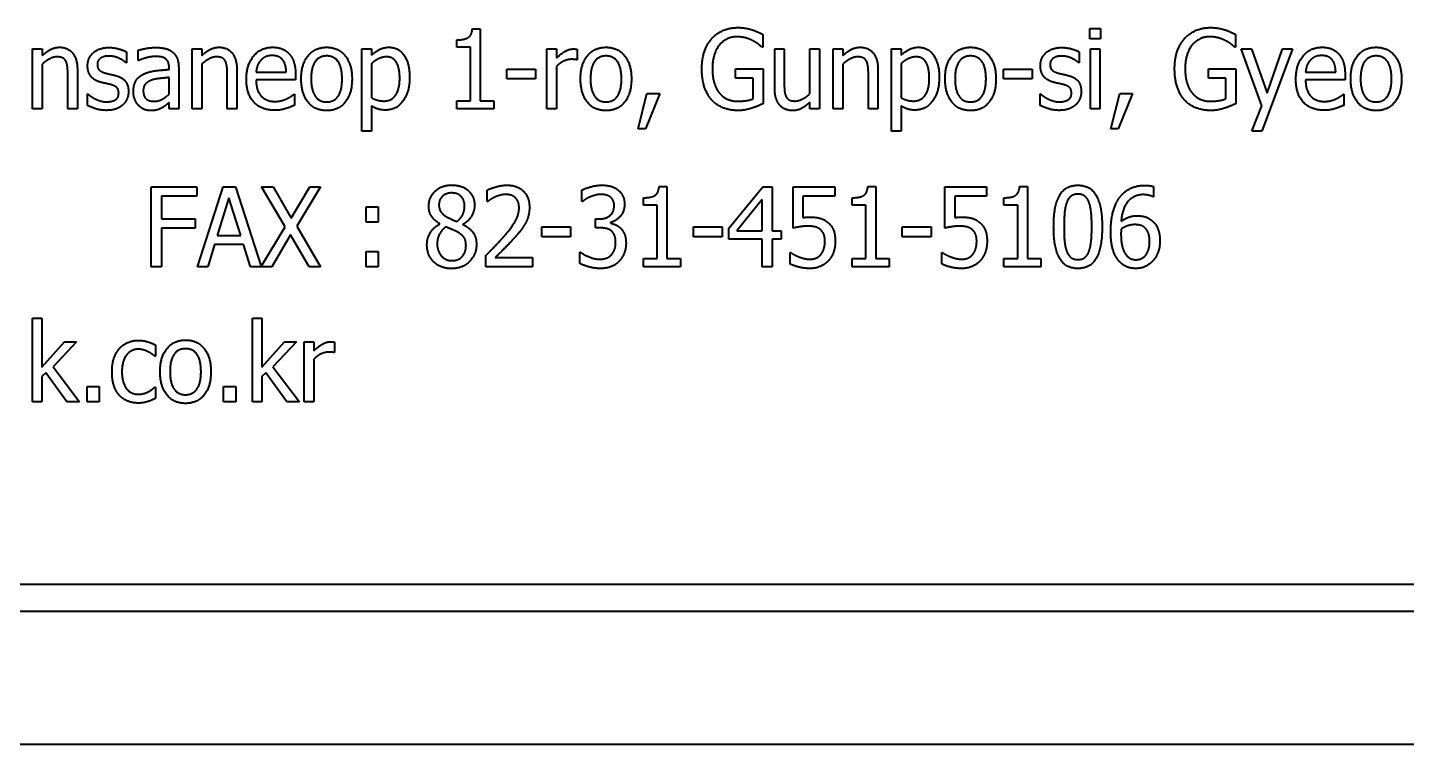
# Model space of a CAD drawing. Header units: millimetres. Extents: x 0 to 4205, y 0 to 2970.
# Drawn here: x 1831.5 to 1883.3, y 895.4 to 922.3 of the extents above; entities that cross this region are included whole.
import ezdxf

# ---------------------------------------------------------------- set-up
doc = ezdxf.new("R2010")
doc.units = ezdxf.units.MM
doc.header["$LTSCALE"] = 5
doc.layers.add('가시적인 것(ISO)', color=3, linetype='Continuous', lineweight=40)

msp = doc.modelspace()

# ---------------------------------------------------------------- linework, layer by layer
at = {"layer": '가시적인 것(ISO)'}
for p, q in [((1847.6112, 921.5929), (1847.6112, 921.8676)), ((1848.1996, 922.2858), (1848.4962, 922.2858)), ((1848.4962, 922.2858), (1848.4962, 919.5824)), ((1859.1104, 922.0718), (1859.1104, 921.5905)), ((1871.39, 921.9017), (1871.39, 922.2955)), ((1871.39, 922.2955), (1871.7984, 922.2955)), ((1871.7984, 921.9017), (1871.39, 921.9017)), ((1871.7984, 922.2955), (1871.7984, 921.9017)), ((1876.8673, 922.0718), (1876.8673, 921.5905)), ((1831.685, 921.5273), (1832.0448, 921.5273)), ((1831.685, 919.2761), (1831.685, 921.5273)), ((1832.0448, 921.5273), (1832.0448, 921.2769)), ((1835.2052, 921.4179), (1835.2052, 921.0119)), ((1835.6428, 921.0921), (1835.6428, 921.4786)), ((1837.6753, 921.5273), (1838.0351, 921.5273)), ((1837.6753, 919.2761), (1837.6753, 921.5273)), ((1838.0351, 921.5273), (1838.0351, 921.2769)), ((1844.0496, 921.5273), (1844.4095, 921.5273)), ((1844.0496, 918.447), (1844.0496, 921.5273)), ((1844.4095, 921.5273), (1844.4095, 921.2915)), ((1848.1291, 921.5929), (1847.6112, 921.5929)), ((1848.1291, 919.5824), (1848.1291, 921.5929)), ((1851.0026, 921.5273), (1851.3624, 921.5273)), ((1851.0026, 919.2761), (1851.0026, 921.5273)), ((1851.3624, 921.5273), (1851.3624, 921.1918)), ((1852.1355, 921.5151), (1852.1355, 921.1213)), ((1859.1104, 921.5905), (1859.0788, 921.5905)), ((1859.5553, 920.0662), (1859.5553, 921.5273)), ((1859.5553, 921.5273), (1859.9151, 921.5273)), ((1859.9151, 921.5273), (1859.9151, 920.2436)), ((1860.8754, 919.8449), (1860.8754, 921.5273)), ((1860.8754, 921.5273), (1861.2352, 921.5273)), ((1861.2352, 921.5273), (1861.2352, 919.2761)), ((1861.7555, 919.2761), (1861.7555, 921.5273)), ((1861.7555, 921.5273), (1862.1153, 921.5273)), ((1862.1153, 921.5273), (1862.1153, 921.2769)), ((1863.9411, 918.447), (1863.9411, 921.5273)), ((1863.9411, 921.5273), (1864.3009, 921.5273)), ((1864.3009, 921.5273), (1864.3009, 921.2915)), ((1870.9913, 921.4179), (1870.9913, 921.0119)), ((1871.4119, 919.2761), (1871.4119, 921.5273)), ((1871.4119, 921.5273), (1871.7717, 921.5273)), ((1871.7717, 921.5273), (1871.7717, 919.2761)), ((1876.8673, 921.5905), (1876.8357, 921.5905)), ((1877.8543, 919.3879), (1877.0788, 921.5273)), ((1877.0788, 921.5273), (1877.4678, 921.5273)), ((1877.4678, 921.5273), (1878.0488, 919.862)), ((1879.0067, 921.5273), (1877.8568, 918.447)), ((1878.0488, 919.862), (1878.6299, 921.5273)), ((1878.6299, 921.5273), (1879.0067, 921.5273)), ((1832.0448, 920.9584), (1832.0448, 919.2761)), ((1835.2052, 921.0119), (1835.1858, 921.0119)), ((1835.6647, 921.0921), (1835.6428, 921.0921)), ((1836.8098, 920.7566), (1836.8098, 920.8295)), ((1837.1696, 920.815), (1837.1696, 919.2761)), ((1838.0351, 920.9584), (1838.0351, 919.2761)), ((1844.4095, 920.9754), (1844.4095, 919.6966)), ((1851.3624, 920.8733), (1851.3624, 919.2761)), ((1852.1355, 921.1213), (1852.1161, 921.1213)), ((1862.1153, 920.9584), (1862.1153, 919.2761)), ((1864.3009, 920.9754), (1864.3009, 919.6966)), ((1870.9913, 921.0119), (1870.9719, 921.0119)), ((1833.0051, 919.2761), (1833.0051, 920.5597)), ((1833.3649, 920.7372), (1833.3649, 919.2761)), ((1836.8098, 919.8304), (1836.8098, 920.4551)), ((1838.9954, 919.2761), (1838.9954, 920.5597)), ((1839.3552, 920.7372), (1839.3552, 919.2761)), ((1840.0772, 920.6521), (1841.2101, 920.6521)), ((1841.5602, 920.3628), (1840.0772, 920.3628)), ((1841.5602, 920.5694), (1841.5602, 920.3628)), ((1849.4929, 920.4065), (1849.4929, 920.7712)), ((1849.4929, 920.7712), (1850.5723, 920.7712)), ((1850.5723, 920.4065), (1849.4929, 920.4065)), ((1850.5723, 920.7712), (1850.5723, 920.4065)), ((1858.0894, 920.4357), (1858.0894, 920.7858)), ((1858.0894, 920.7858), (1859.1226, 920.7858)), ((1858.7482, 920.4357), (1858.0894, 920.4357)), ((1858.7482, 919.6602), (1858.7482, 920.4357)), ((1859.1226, 920.7858), (1859.1226, 919.4754)), ((1863.0756, 919.2761), (1863.0756, 920.5597)), ((1863.4354, 920.7372), (1863.4354, 919.2761)), ((1868.1469, 920.4065), (1868.1469, 920.7712)), ((1868.1469, 920.7712), (1869.2263, 920.7712)), ((1869.2263, 920.4065), (1868.1469, 920.4065)), ((1869.2263, 920.7712), (1869.2263, 920.4065)), ((1875.8462, 920.4357), (1875.8462, 920.7858)), ((1875.8462, 920.7858), (1876.8795, 920.7858)), ((1876.5051, 920.4357), (1875.8462, 920.4357)), ((1876.5051, 919.6602), (1876.5051, 920.4357)), ((1876.8795, 920.7858), (1876.8795, 919.4754)), ((1879.4954, 920.6521), (1880.6283, 920.6521)), ((1880.9783, 920.3628), (1879.4954, 920.3628)), ((1880.9783, 920.5694), (1880.9783, 920.3628)), ((1833.7393, 919.4122), (1833.7393, 919.8376)), ((1833.7393, 919.8376), (1833.7587, 919.8376)), ((1841.497, 919.8279), (1841.5189, 919.8279)), ((1841.5189, 919.8279), (1841.5189, 919.4146)), ((1854.4232, 918.5297), (1854.7587, 919.8498)), ((1855.2377, 919.8498), (1854.7028, 918.5297)), ((1854.7587, 919.8498), (1855.2377, 919.8498)), ((1869.5253, 919.4122), (1869.5253, 919.8376)), ((1869.5253, 919.8376), (1869.5448, 919.8376)), ((1872.1801, 918.5297), (1872.5156, 919.8498)), ((1872.9945, 919.8498), (1872.4597, 918.5297)), ((1872.5156, 919.8498), (1872.9945, 919.8498)), ((1880.9151, 919.8279), (1880.937, 919.8279)), ((1880.937, 919.8279), (1880.937, 919.4146)), ((1832.0448, 919.2761), (1831.685, 919.2761)), ((1833.3649, 919.2761), (1833.0051, 919.2761)), ((1836.8098, 919.2761), (1836.8098, 919.5143)), ((1837.1696, 919.2761), (1836.8098, 919.2761)), ((1838.0351, 919.2761), (1837.6753, 919.2761)), ((1839.3552, 919.2761), (1838.9954, 919.2761)), ((1844.4095, 919.3903), (1844.4095, 918.447)), ((1847.6112, 919.2761), (1847.6112, 919.5824)), ((1847.6112, 919.5824), (1848.1291, 919.5824)), ((1849.0018, 919.2761), (1847.6112, 919.2761)), ((1848.4962, 919.5824), (1849.0018, 919.5824)), ((1849.0018, 919.5824), (1849.0018, 919.2761)), ((1851.3624, 919.2761), (1851.0026, 919.2761)), ((1860.8754, 919.2761), (1860.8754, 919.524)), ((1861.2352, 919.2761), (1860.8754, 919.2761)), ((1862.1153, 919.2761), (1861.7555, 919.2761)), ((1863.4354, 919.2761), (1863.0756, 919.2761)), ((1864.3009, 919.3903), (1864.3009, 918.447)), ((1871.7717, 919.2761), (1871.4119, 919.2761)), ((1877.4727, 918.447), (1877.8543, 919.3879)), ((1844.4095, 918.447), (1844.0496, 918.447)), ((1854.7028, 918.5297), (1854.4232, 918.5297)), ((1864.3009, 918.447), (1863.9411, 918.447)), ((1872.4597, 918.5297), (1872.1801, 918.5297)), ((1877.8568, 918.447), (1877.4727, 918.447)), ((1836.1412, 913.3494), (1836.1412, 916.3494)), ((1836.1412, 916.3494), (1837.8479, 916.3494)), ((1837.8479, 916.3494), (1837.8479, 915.9945)), ((1837.8746, 913.3494), (1838.8349, 916.3494)), ((1838.8349, 916.3494), (1839.3041, 916.3494)), ((1839.3041, 916.3494), (1840.2619, 913.3573)), ((1841.1663, 914.8494), (1840.2838, 916.3494)), ((1840.2838, 916.3494), (1840.7166, 916.3494)), ((1840.7166, 916.3494), (1841.3973, 915.1703)), ((1841.3973, 915.1703), (1842.0926, 916.3494)), ((1842.501, 916.3494), (1841.6088, 914.8688)), ((1842.0926, 916.3494), (1842.501, 916.3494)), ((1848.7612, 915.8048), (1848.7612, 916.2327)), ((1852.3179, 915.8024), (1852.3179, 916.2278)), ((1855.2133, 916.3591), (1855.5099, 916.3591)), ((1855.5099, 916.3591), (1855.5099, 913.6557)), ((1857.8317, 914.8032), (1859.1056, 916.3494)), ((1859.1056, 916.3494), (1859.4581, 916.3494)), ((1859.4581, 916.3494), (1859.4581, 914.7035)), ((1860.2506, 914.8032), (1860.2506, 916.3494)), ((1860.2506, 916.3494), (1861.8138, 916.3494)), ((1861.8138, 916.3494), (1861.8138, 915.9969)), ((1863.0537, 916.3591), (1863.3503, 916.3591)), ((1863.3503, 916.3591), (1863.3503, 913.6557)), ((1865.9516, 914.8032), (1865.9516, 916.3494)), ((1865.9516, 916.3494), (1867.5148, 916.3494)), ((1867.5148, 916.3494), (1867.5148, 915.9969)), ((1868.7547, 916.3591), (1869.0513, 916.3591)), ((1869.0513, 916.3591), (1869.0513, 913.6557)), ((1873.7774, 916.364), (1873.7774, 915.9774)), ((1837.8479, 915.9945), (1836.5205, 915.9945)), ((1836.5205, 915.9945), (1836.5205, 915.1484)), ((1839.0586, 915.941), (1838.621, 914.5285)), ((1839.4986, 914.5285), (1839.0586, 915.941)), ((1848.783, 915.8048), (1848.7612, 915.8048)), ((1852.3398, 915.8024), (1852.3179, 915.8024)), ((1854.625, 915.6663), (1854.625, 915.941)), ((1855.1428, 915.6663), (1854.625, 915.6663)), ((1855.1428, 913.6557), (1855.1428, 915.6663)), ((1859.091, 915.8753), (1858.1307, 914.7035)), ((1859.091, 914.7035), (1859.091, 915.8753)), ((1861.8138, 915.9969), (1860.6177, 915.9969)), ((1860.6177, 915.9969), (1860.6177, 915.197)), ((1862.4654, 915.6663), (1862.4654, 915.941)), ((1862.9832, 915.6663), (1862.4654, 915.6663)), ((1862.9832, 913.6557), (1862.9832, 915.6663)), ((1867.5148, 915.9969), (1866.3187, 915.9969)), ((1866.3187, 915.9969), (1866.3187, 915.197)), ((1868.1663, 915.6663), (1868.1663, 915.941)), ((1868.6842, 915.6663), (1868.1663, 915.6663)), ((1868.6842, 913.6557), (1868.6842, 915.6663)), ((1873.7774, 915.9774), (1873.7603, 915.9774)), ((1836.5205, 915.1484), (1837.7919, 915.1484)), ((1837.7919, 915.1484), (1837.7919, 914.7935)), ((1844.2077, 915.0269), (1844.2077, 915.6006)), ((1844.2077, 915.6006), (1844.6647, 915.6006)), ((1844.6647, 915.6006), (1844.6647, 915.0269)), ((1852.8211, 914.8105), (1852.8211, 915.1436)), ((1852.8211, 915.1436), (1852.9475, 915.1436)), ((1837.7919, 914.7935), (1836.5205, 914.7935)), ((1836.5205, 914.7935), (1836.5205, 913.3494)), ((1840.2619, 913.3573), (1841.1663, 914.8494)), ((1841.6088, 914.8688), (1842.501, 913.3494)), ((1844.6647, 915.0269), (1844.2077, 915.0269)), ((1846.9767, 914.9515), (1846.9767, 914.9637)), ((1847.8471, 914.9466), (1847.8471, 914.9345)), ((1850.8057, 914.4799), (1850.8057, 914.8445)), ((1850.8057, 914.8445), (1851.8851, 914.8445)), ((1851.8851, 914.8445), (1851.8851, 914.4799)), ((1852.984, 914.8105), (1852.8211, 914.8105)), ((1853.39, 915.0171), (1853.39, 914.988)), ((1856.5067, 914.4799), (1856.5067, 914.8445)), ((1856.5067, 914.8445), (1857.5861, 914.8445)), ((1857.5861, 914.8445), (1857.5861, 914.4799)), ((1857.8317, 914.3802), (1857.8317, 914.8032)), ((1858.1307, 914.7035), (1859.091, 914.7035)), ((1859.4581, 914.7035), (1859.796, 914.7035)), ((1859.796, 914.7035), (1859.796, 914.3802)), ((1864.3471, 914.4799), (1864.3471, 914.8445)), ((1864.3471, 914.8445), (1865.4265, 914.8445)), ((1865.4265, 914.8445), (1865.4265, 914.4799)), ((1838.5164, 914.1881), (1838.2587, 913.3494)), ((1839.6056, 914.1881), (1838.5164, 914.1881)), ((1838.621, 914.5285), (1839.4986, 914.5285)), ((1839.8633, 913.3494), (1839.6056, 914.1881)), ((1841.373, 914.5479), (1840.6655, 913.3494)), ((1842.0683, 913.3494), (1841.373, 914.5479)), ((1851.8851, 914.4799), (1850.8057, 914.4799)), ((1857.5861, 914.4799), (1856.5067, 914.4799)), ((1859.091, 914.3802), (1857.8317, 914.3802)), ((1859.091, 913.3494), (1859.091, 914.3802)), ((1859.796, 914.3802), (1859.4581, 914.3802)), ((1859.4581, 914.3802), (1859.4581, 913.3494)), ((1865.4265, 914.4799), (1864.3471, 914.4799)), ((1844.2077, 913.3494), (1844.2077, 913.9231)), ((1844.2077, 913.9231), (1844.6647, 913.9231)), ((1844.6647, 913.9231), (1844.6647, 913.3494)), ((1848.7028, 913.3494), (1848.7028, 913.7748)), ((1849.0602, 913.697), (1850.4629, 913.697)), ((1850.4629, 913.697), (1850.4629, 913.3494)), ((1852.2401, 913.8964), (1852.2668, 913.8964)), ((1852.2401, 913.471), (1852.2401, 913.8964)), ((1854.625, 913.3494), (1854.625, 913.6557)), ((1854.625, 913.6557), (1855.1428, 913.6557)), ((1855.5099, 913.6557), (1856.0156, 913.6557)), ((1856.0156, 913.6557), (1856.0156, 913.3494)), ((1860.1339, 913.4564), (1860.1339, 913.8818)), ((1860.1339, 913.8818), (1860.1607, 913.8818)), ((1862.4654, 913.3494), (1862.4654, 913.6557)), ((1862.4654, 913.6557), (1862.9832, 913.6557)), ((1863.3503, 913.6557), (1863.856, 913.6557)), ((1863.856, 913.6557), (1863.856, 913.3494)), ((1865.8349, 913.4564), (1865.8349, 913.8818)), ((1865.8349, 913.8818), (1865.8616, 913.8818)), ((1868.1663, 913.3494), (1868.1663, 913.6557)), ((1868.1663, 913.6557), (1868.6842, 913.6557)), ((1869.0513, 913.6557), (1869.5569, 913.6557)), ((1869.5569, 913.6557), (1869.5569, 913.3494)), ((1836.5205, 913.3494), (1836.1412, 913.3494)), ((1838.2587, 913.3494), (1837.8746, 913.3494)), ((1840.6655, 913.3494), (1839.8633, 913.3494)), ((1842.501, 913.3494), (1842.0683, 913.3494)), ((1844.6647, 913.3494), (1844.2077, 913.3494)), ((1850.4629, 913.3494), (1848.7028, 913.3494)), ((1856.0156, 913.3494), (1854.625, 913.3494)), ((1859.4581, 913.3494), (1859.091, 913.3494)), ((1863.856, 913.3494), (1862.4654, 913.3494)), ((1869.5569, 913.3494), (1868.1663, 913.3494)), ((1831.6753, 908.2838), (1831.6753, 911.4175)), ((1831.6753, 911.4175), (1832.0351, 911.4175)), ((1832.0351, 911.4175), (1832.0351, 909.5844)), ((1839.9362, 908.2838), (1839.9362, 911.4175)), ((1839.9362, 911.4175), (1840.296, 911.4175)), ((1840.296, 911.4175), (1840.296, 909.5844)), ((1832.0351, 909.5844), (1832.8811, 910.535)), ((1833.3284, 910.535), (1832.4508, 909.5941)), ((1832.8811, 910.535), (1833.3284, 910.535)), ((1840.296, 909.5844), (1841.142, 910.535)), ((1841.5894, 910.535), (1840.7117, 909.5941)), ((1841.142, 910.535), (1841.5894, 910.535)), ((1841.8884, 908.2838), (1841.8884, 910.535)), ((1841.8884, 910.535), (1842.2482, 910.535)), ((1842.2482, 910.535), (1842.2482, 910.1995)), ((1843.0213, 910.5228), (1843.0213, 910.129)), ((1836.2944, 909.988), (1836.2725, 909.988)), ((1836.2944, 910.4134), (1836.2944, 909.988)), ((1843.0213, 910.129), (1843.0018, 910.129)), ((1832.4508, 909.5941), (1833.4475, 908.2838)), ((1840.7117, 909.5941), (1841.7085, 908.2838)), ((1842.2482, 909.881), (1842.2482, 908.2838)), ((1832.1761, 909.3705), (1832.0351, 909.2246)), ((1832.0351, 909.2246), (1832.0351, 908.2838)), ((1832.9735, 908.2838), (1832.1761, 909.3705)), ((1840.437, 909.3705), (1840.296, 909.2246)), ((1840.296, 909.2246), (1840.296, 908.2838)), ((1841.2344, 908.2838), (1840.437, 909.3705)), ((1833.732, 908.2838), (1833.732, 908.8575)), ((1833.732, 908.8575), (1834.189, 908.8575)), ((1834.189, 908.8575), (1834.189, 908.2838)), ((1836.2725, 908.8356), (1836.2944, 908.8356)), ((1836.2944, 908.8356), (1836.2944, 908.4102)), ((1838.8543, 908.2838), (1838.8543, 908.8575)), ((1838.8543, 908.8575), (1839.3114, 908.8575)), ((1839.3114, 908.8575), (1839.3114, 908.2838)), ((1832.0351, 908.2838), (1831.6753, 908.2838)), ((1833.4475, 908.2838), (1832.9735, 908.2838)), ((1834.189, 908.2838), (1833.732, 908.2838)), ((1839.3114, 908.2838), (1838.8543, 908.2838)), ((1840.296, 908.2838), (1839.9362, 908.2838)), ((1841.7085, 908.2838), (1841.2344, 908.2838)), ((1842.2482, 908.2838), (1841.8884, 908.2838)), ((1923.2875, 901.4175), (1785.1197, 901.4175)), ((1784.2036, 900.4175), (1924.2036, 900.4175)), ((1934.2036, 895.4175), (1774.2036, 895.4175))]:
    msp.add_line(p, q, dxfattribs=at)
for points in [[(1847.6112, 921.8676), (1847.9054, 921.8676), (1848.1825, 922.0427), (1848.1996, 922.2858)], [(1856.8203, 920.7785), (1856.8203, 921.1407), (1857.0124, 921.7145), (1857.1923, 921.9187)], [(1857.1923, 921.9187), (1857.3673, 922.1156), (1857.8754, 922.3295), (1858.1793, 922.3295)], [(1858.1331, 921.9843), (1857.7223, 921.9843), (1857.2142, 921.3328), (1857.2142, 920.7906)], [(1858.719, 921.8433), (1858.6023, 921.9041), (1858.3057, 921.9843), (1858.1331, 921.9843)], [(1858.1793, 922.3295), (1858.3227, 922.3295), (1858.5853, 922.2858), (1858.7069, 922.2469)], [(1858.7069, 922.2469), (1858.8017, 922.2177), (1859.0375, 922.1107), (1859.1104, 922.0718)], [(1859.0788, 921.5905), (1859.0083, 921.6561), (1858.8552, 921.7752), (1858.719, 921.8433)], [(1874.5772, 920.7785), (1874.5772, 921.1407), (1874.7693, 921.7145), (1874.9492, 921.9187)], [(1874.9492, 921.9187), (1875.1242, 922.1156), (1875.6323, 922.3295), (1875.9362, 922.3295)], [(1875.89, 921.9843), (1875.4791, 921.9843), (1874.971, 921.3328), (1874.971, 920.7906)], [(1876.4759, 921.8433), (1876.3592, 921.9041), (1876.0626, 921.9843), (1875.89, 921.9843)], [(1875.9362, 922.3295), (1876.0796, 922.3295), (1876.3422, 922.2858), (1876.4637, 922.2469)], [(1876.4637, 922.2469), (1876.5586, 922.2177), (1876.7944, 922.1107), (1876.8673, 922.0718)], [(1876.8357, 921.5905), (1876.7652, 921.6561), (1876.612, 921.7752), (1876.4759, 921.8433)], [(1832.0448, 921.2769), (1832.2052, 921.43), (1832.5189, 921.5905), (1832.6939, 921.5905)], [(1832.6939, 921.5905), (1833.0099, 921.5905), (1833.3649, 921.1529), (1833.3649, 920.7372)], [(1833.749, 920.8952), (1833.749, 921.1991), (1834.1842, 921.5808), (1834.5464, 921.5808)], [(1834.5464, 921.5808), (1834.7239, 921.5808), (1835.0837, 921.4884), (1835.2052, 921.4179)], [(1835.6428, 921.4786), (1835.7425, 921.5078), (1836.1145, 921.5808), (1836.2944, 921.5808)], [(1836.2944, 921.5808), (1836.5156, 921.5808), (1836.8171, 921.5078), (1836.9386, 921.413)], [(1836.9386, 921.413), (1837.0553, 921.3206), (1837.1696, 921.0265), (1837.1696, 920.815)], [(1838.0351, 921.2769), (1838.1955, 921.43), (1838.5091, 921.5905), (1838.6842, 921.5905)], [(1838.6842, 921.5905), (1839.0002, 921.5905), (1839.3552, 921.1529), (1839.3552, 920.7372)], [(1839.7125, 920.3895), (1839.7125, 920.9389), (1840.2595, 921.5905), (1840.702, 921.5905)], [(1840.702, 921.5905), (1840.9013, 921.5905), (1841.2077, 921.4689), (1841.3219, 921.3401)], [(1841.3219, 921.3401), (1841.4386, 921.2112), (1841.5602, 920.8393), (1841.5602, 920.5694)], [(1841.7717, 920.4017), (1841.7717, 920.9657), (1842.2968, 921.5905), (1842.7271, 921.5905)], [(1842.7271, 921.5905), (1843.1599, 921.5905), (1843.6801, 920.9681), (1843.6801, 920.4017)], [(1844.4095, 921.2915), (1844.5432, 921.4203), (1844.8714, 921.5905), (1845.0634, 921.5905)], [(1845.0634, 921.5905), (1845.433, 921.5905), (1845.8438, 920.9778), (1845.8438, 920.4624)], [(1851.3624, 921.1918), (1851.5594, 921.3765), (1851.8535, 921.5273), (1851.9897, 921.5273)], [(1851.9897, 921.5273), (1852.0456, 921.5273), (1852.1015, 921.5224), (1852.1355, 921.5151)], [(1852.2644, 920.4017), (1852.2644, 920.9657), (1852.7895, 921.5905), (1853.2198, 921.5905)], [(1853.2198, 921.5905), (1853.6526, 921.5905), (1854.1728, 920.9681), (1854.1728, 920.4017)], [(1862.1153, 921.2769), (1862.2757, 921.43), (1862.5894, 921.5905), (1862.7644, 921.5905)], [(1862.7644, 921.5905), (1863.0804, 921.5905), (1863.4354, 921.1529), (1863.4354, 920.7372)], [(1864.3009, 921.2915), (1864.4346, 921.4203), (1864.7628, 921.5905), (1864.9548, 921.5905)], [(1864.9548, 921.5905), (1865.3244, 921.5905), (1865.7352, 920.9778), (1865.7352, 920.4624)], [(1865.9565, 920.4017), (1865.9565, 920.9657), (1866.4816, 921.5905), (1866.9119, 921.5905)], [(1866.9119, 921.5905), (1867.3446, 921.5905), (1867.8649, 920.9681), (1867.8649, 920.4017)], [(1869.5351, 920.8952), (1869.5351, 921.1991), (1869.9702, 921.5808), (1870.3325, 921.5808)], [(1870.3325, 921.5808), (1870.5099, 921.5808), (1870.8697, 921.4884), (1870.9913, 921.4179)], [(1879.1307, 920.3895), (1879.1307, 920.9389), (1879.6777, 921.5905), (1880.1201, 921.5905)], [(1880.1201, 921.5905), (1880.3195, 921.5905), (1880.6258, 921.4689), (1880.7401, 921.3401)], [(1880.7401, 921.3401), (1880.8568, 921.2112), (1880.9783, 920.8393), (1880.9783, 920.5694)], [(1881.1898, 920.4017), (1881.1898, 920.9657), (1881.715, 921.5905), (1882.1453, 921.5905)], [(1882.1453, 921.5905), (1882.578, 921.5905), (1883.0983, 920.9681), (1883.0983, 920.4017)], [(1832.5991, 921.2307), (1832.4654, 921.2307), (1832.1809, 921.0799), (1832.0448, 920.9584)], [(1832.937, 921.0629), (1832.8932, 921.148), (1832.7352, 921.2307), (1832.5991, 921.2307)], [(1833.0051, 920.5597), (1833.0051, 920.7153), (1832.9759, 920.9827), (1832.937, 921.0629)], [(1834.2158, 920.285), (1833.9702, 920.3603), (1833.749, 920.6715), (1833.749, 920.8952)], [(1834.5391, 921.2623), (1834.3616, 921.2623), (1834.1161, 921.1043), (1834.1161, 920.9462)], [(1834.1161, 920.9462), (1834.1161, 920.8028), (1834.262, 920.6642), (1834.4224, 920.6205)], [(1835.1858, 921.0119), (1835.0496, 921.1286), (1834.7093, 921.2623), (1834.5391, 921.2623)], [(1836.2919, 921.2453), (1836.168, 921.2453), (1835.8325, 921.1675), (1835.6647, 921.0921)], [(1836.6639, 921.1699), (1836.5958, 921.2161), (1836.3965, 921.2453), (1836.2919, 921.2453)], [(1836.8098, 920.8295), (1836.8098, 920.9608), (1836.7344, 921.1237), (1836.6639, 921.1699)], [(1838.5894, 921.2307), (1838.4556, 921.2307), (1838.1712, 921.0799), (1838.0351, 920.9584)], [(1838.9273, 921.0629), (1838.8835, 921.148), (1838.7255, 921.2307), (1838.5894, 921.2307)], [(1838.9954, 920.5597), (1838.9954, 920.7153), (1838.9662, 920.9827), (1838.9273, 921.0629)], [(1840.2547, 921.1018), (1840.172, 921.0119), (1840.0894, 920.7955), (1840.0772, 920.6521)], [(1840.6801, 921.2793), (1840.5367, 921.2793), (1840.3349, 921.1893), (1840.2547, 921.1018)], [(1841.0885, 921.1043), (1841.0253, 921.1893), (1840.826, 921.2793), (1840.6801, 921.2793)], [(1841.2101, 920.6521), (1841.2052, 920.8052), (1841.1445, 921.0289), (1841.0885, 921.1043)], [(1842.7271, 921.2647), (1842.4475, 921.2647), (1842.1436, 920.8393), (1842.1436, 920.4017)], [(1843.3082, 920.4017), (1843.3082, 920.8393), (1843.0067, 921.2647), (1842.7271, 921.2647)], [(1844.9759, 921.2307), (1844.8227, 921.2307), (1844.5383, 921.0872), (1844.4095, 920.9754)], [(1845.4718, 920.4187), (1845.4718, 920.8052), (1845.2385, 921.2307), (1844.9759, 921.2307)], [(1851.924, 921.1383), (1851.7782, 921.1383), (1851.4913, 921.0046), (1851.3624, 920.8733)], [(1852.1161, 921.1213), (1852.0772, 921.1334), (1851.9872, 921.1383), (1851.924, 921.1383)], [(1853.2198, 921.2647), (1852.9402, 921.2647), (1852.6364, 920.8393), (1852.6364, 920.4017)], [(1853.8009, 920.4017), (1853.8009, 920.8393), (1853.4994, 921.2647), (1853.2198, 921.2647)], [(1862.6696, 921.2307), (1862.5359, 921.2307), (1862.2514, 921.0799), (1862.1153, 920.9584)], [(1863.0075, 921.0629), (1862.9637, 921.148), (1862.8057, 921.2307), (1862.6696, 921.2307)], [(1863.0756, 920.5597), (1863.0756, 920.7153), (1863.0464, 920.9827), (1863.0075, 921.0629)], [(1864.8673, 921.2307), (1864.7142, 921.2307), (1864.4297, 921.0872), (1864.3009, 920.9754)], [(1865.3633, 920.4187), (1865.3633, 920.8052), (1865.1299, 921.2307), (1864.8673, 921.2307)], [(1866.9119, 921.2647), (1866.6323, 921.2647), (1866.3284, 920.8393), (1866.3284, 920.4017)], [(1867.4929, 920.4017), (1867.4929, 920.8393), (1867.1915, 921.2647), (1866.9119, 921.2647)], [(1870.0018, 920.285), (1869.7563, 920.3603), (1869.5351, 920.6715), (1869.5351, 920.8952)], [(1870.3252, 921.2623), (1870.1477, 921.2623), (1869.9022, 921.1043), (1869.9022, 920.9462)], [(1869.9022, 920.9462), (1869.9022, 920.8028), (1870.048, 920.6642), (1870.2085, 920.6205)], [(1870.9719, 921.0119), (1870.8357, 921.1286), (1870.4954, 921.2623), (1870.3252, 921.2623)], [(1879.6728, 921.1018), (1879.5902, 921.0119), (1879.5075, 920.7955), (1879.4954, 920.6521)], [(1880.0983, 921.2793), (1879.9548, 921.2793), (1879.7531, 921.1893), (1879.6728, 921.1018)], [(1880.5067, 921.1043), (1880.4435, 921.1893), (1880.2441, 921.2793), (1880.0983, 921.2793)], [(1880.6283, 920.6521), (1880.6234, 920.8052), (1880.5626, 921.0289), (1880.5067, 921.1043)], [(1882.1453, 921.2647), (1881.8657, 921.2647), (1881.5618, 920.8393), (1881.5618, 920.4017)], [(1882.7263, 920.4017), (1882.7263, 920.8393), (1882.4248, 921.2647), (1882.1453, 921.2647)], [(1834.4224, 920.6205), (1834.5026, 920.5986), (1834.6996, 920.5548), (1834.8065, 920.5281)], [(1834.8065, 920.5281), (1835.0448, 920.4649), (1835.283, 920.1756), (1835.283, 919.9252)], [(1835.4678, 919.9276), (1835.4678, 920.161), (1835.655, 920.4916), (1835.8568, 920.5864)], [(1836.1704, 920.3628), (1836.027, 920.3166), (1835.8398, 920.1245), (1835.8398, 919.9543)], [(1835.8568, 920.5864), (1836.0367, 920.6739), (1836.5278, 920.7396), (1836.8098, 920.7566)], [(1836.8098, 920.4551), (1836.6809, 920.443), (1836.2895, 920.4017), (1836.1704, 920.3628)], [(1840.7871, 919.225), (1840.2765, 919.225), (1839.7125, 919.8304), (1839.7125, 920.3895)], [(1840.0772, 920.3628), (1840.0772, 919.9714), (1840.4516, 919.5556), (1840.7847, 919.5556)], [(1842.7271, 919.2128), (1842.2822, 919.2128), (1841.7717, 919.8522), (1841.7717, 920.4017)], [(1842.1436, 920.4017), (1842.1436, 919.9762), (1842.4475, 919.5386), (1842.7271, 919.5386)], [(1843.6801, 920.4017), (1843.6801, 919.8328), (1843.1599, 919.2128), (1842.7271, 919.2128)], [(1842.7271, 919.5386), (1843.0043, 919.5386), (1843.3082, 919.9689), (1843.3082, 920.4017)], [(1844.8811, 919.5727), (1845.1607, 919.5727), (1845.4718, 920.0054), (1845.4718, 920.4187)], [(1845.8438, 920.4624), (1845.8438, 919.8984), (1845.3333, 919.2323), (1844.9419, 919.2323)], [(1853.2198, 919.2128), (1852.7749, 919.2128), (1852.2644, 919.8522), (1852.2644, 920.4017)], [(1852.6364, 920.4017), (1852.6364, 919.9762), (1852.9402, 919.5386), (1853.2198, 919.5386)], [(1854.1728, 920.4017), (1854.1728, 919.8328), (1853.6526, 919.2128), (1853.2198, 919.2128)], [(1853.2198, 919.5386), (1853.497, 919.5386), (1853.8009, 919.9689), (1853.8009, 920.4017)], [(1857.1923, 919.6091), (1857.0124, 919.8085), (1856.8203, 920.3968), (1856.8203, 920.7785)], [(1857.2142, 920.7906), (1857.2142, 920.4892), (1857.3479, 920.037), (1857.4743, 919.8814)], [(1864.7725, 919.5727), (1865.0521, 919.5727), (1865.3633, 920.0054), (1865.3633, 920.4187)], [(1865.7352, 920.4624), (1865.7352, 919.8984), (1865.2247, 919.2323), (1864.8333, 919.2323)], [(1866.9119, 919.2128), (1866.467, 919.2128), (1865.9565, 919.8522), (1865.9565, 920.4017)], [(1866.3284, 920.4017), (1866.3284, 919.9762), (1866.6323, 919.5386), (1866.9119, 919.5386)], [(1867.8649, 920.4017), (1867.8649, 919.8328), (1867.3446, 919.2128), (1866.9119, 919.2128)], [(1866.9119, 919.5386), (1867.189, 919.5386), (1867.4929, 919.9689), (1867.4929, 920.4017)], [(1870.2085, 920.6205), (1870.2887, 920.5986), (1870.4856, 920.5548), (1870.5926, 920.5281)], [(1870.5926, 920.5281), (1870.8308, 920.4649), (1871.0691, 920.1756), (1871.0691, 919.9252)], [(1874.9492, 919.6091), (1874.7693, 919.8085), (1874.5772, 920.3968), (1874.5772, 920.7785)], [(1874.971, 920.7906), (1874.971, 920.4892), (1875.1048, 920.037), (1875.2312, 919.8814)], [(1880.2052, 919.225), (1879.6947, 919.225), (1879.1307, 919.8304), (1879.1307, 920.3895)], [(1879.4954, 920.3628), (1879.4954, 919.9714), (1879.8697, 919.5556), (1880.2028, 919.5556)], [(1882.1453, 919.2128), (1881.7004, 919.2128), (1881.1898, 919.8522), (1881.1898, 920.4017)], [(1881.5618, 920.4017), (1881.5618, 919.9762), (1881.8657, 919.5386), (1882.1453, 919.5386)], [(1883.0983, 920.4017), (1883.0983, 919.8328), (1882.578, 919.2128), (1882.1453, 919.2128)], [(1882.1453, 919.5386), (1882.4224, 919.5386), (1882.7263, 919.9689), (1882.7263, 920.4017)], [(1833.7587, 919.8376), (1833.8049, 919.7987), (1833.9289, 919.7064), (1834.031, 919.6553)], [(1834.5999, 920.1926), (1834.5318, 920.212), (1834.3082, 920.2582), (1834.2158, 920.285)], [(1834.9159, 919.8741), (1834.9159, 920.0103), (1834.7774, 920.1464), (1834.5999, 920.1926)], [(1834.7895, 919.6164), (1834.8576, 919.6626), (1834.9159, 919.7671), (1834.9159, 919.8741)], [(1835.283, 919.9252), (1835.283, 919.7793), (1835.1736, 919.5216), (1835.0691, 919.4268)], [(1835.6574, 919.4122), (1835.5699, 919.5046), (1835.4678, 919.7769), (1835.4678, 919.9276)], [(1835.8398, 919.9543), (1835.8398, 919.7598), (1836.0464, 919.5629), (1836.2458, 919.5629)], [(1836.2458, 919.5629), (1836.4135, 919.5629), (1836.6906, 919.7161), (1836.8098, 919.8304)], [(1841.2223, 919.6553), (1841.3195, 919.7039), (1841.4532, 919.789), (1841.497, 919.8279)], [(1857.4743, 919.8814), (1857.5983, 919.7258), (1857.9435, 919.5629), (1858.1599, 919.5629)], [(1859.7474, 919.4146), (1859.6574, 919.5192), (1859.5553, 919.8376), (1859.5553, 920.0662)], [(1859.9151, 920.2436), (1859.9151, 920.0637), (1859.9394, 919.8279), (1859.9832, 919.7404)], [(1860.3211, 919.5727), (1860.4524, 919.5727), (1860.7514, 919.7307), (1860.8754, 919.8449)], [(1869.5448, 919.8376), (1869.591, 919.7987), (1869.715, 919.7064), (1869.8171, 919.6553)], [(1870.386, 920.1926), (1870.3179, 920.212), (1870.0942, 920.2582), (1870.0018, 920.285)], [(1870.702, 919.8741), (1870.702, 920.0103), (1870.5634, 920.1464), (1870.386, 920.1926)], [(1870.5756, 919.6164), (1870.6436, 919.6626), (1870.702, 919.7671), (1870.702, 919.8741)], [(1871.0691, 919.9252), (1871.0691, 919.7793), (1870.9597, 919.5216), (1870.8552, 919.4268)], [(1875.2312, 919.8814), (1875.3552, 919.7258), (1875.7004, 919.5629), (1875.9167, 919.5629)], [(1880.6404, 919.6553), (1880.7377, 919.7039), (1880.8714, 919.789), (1880.9151, 919.8279)], [(1834.4492, 919.2226), (1834.2352, 919.2226), (1833.8608, 919.3441), (1833.7393, 919.4122)], [(1834.031, 919.6553), (1834.1234, 919.6091), (1834.3422, 919.541), (1834.4613, 919.541)], [(1835.0691, 919.4268), (1834.9548, 919.3271), (1834.6655, 919.2226), (1834.4492, 919.2226)], [(1834.4613, 919.541), (1834.5464, 919.541), (1834.7433, 919.5848), (1834.7895, 919.6164)], [(1836.1169, 919.2128), (1835.9832, 919.2128), (1835.7474, 919.3174), (1835.6574, 919.4122)], [(1836.5496, 919.3222), (1836.4548, 919.2688), (1836.2774, 919.2128), (1836.1169, 919.2128)], [(1836.8098, 919.5143), (1836.766, 919.4803), (1836.6177, 919.3587), (1836.5496, 919.3222)], [(1840.7847, 919.5556), (1840.9013, 919.5556), (1841.1299, 919.6116), (1841.2223, 919.6553)], [(1841.1931, 919.2882), (1841.0885, 919.2566), (1840.9184, 919.225), (1840.7871, 919.225)], [(1841.5189, 919.4146), (1841.4556, 919.3879), (1841.2684, 919.3101), (1841.1931, 919.2882)], [(1844.4095, 919.6966), (1844.5505, 919.6261), (1844.7522, 919.5727), (1844.8811, 919.5727)], [(1844.9419, 919.2323), (1844.7838, 919.2323), (1844.5383, 919.3101), (1844.4095, 919.3903)], [(1858.1744, 919.2177), (1857.873, 919.2177), (1857.3722, 919.4122), (1857.1923, 919.6091)], [(1858.1599, 919.5629), (1858.3203, 919.5629), (1858.6388, 919.6116), (1858.7482, 919.6602)], [(1858.702, 919.3052), (1858.561, 919.2615), (1858.3349, 919.2177), (1858.1744, 919.2177)], [(1859.1226, 919.4754), (1859.0496, 919.4414), (1858.8065, 919.3368), (1858.702, 919.3052)], [(1860.2263, 919.2128), (1860.0877, 919.2128), (1859.8398, 919.3101), (1859.7474, 919.4146)], [(1859.9832, 919.7404), (1860.027, 919.6529), (1860.1801, 919.5727), (1860.3211, 919.5727)], [(1860.8754, 919.524), (1860.7101, 919.3709), (1860.4111, 919.2128), (1860.2263, 919.2128)], [(1864.3009, 919.6966), (1864.4419, 919.6261), (1864.6436, 919.5727), (1864.7725, 919.5727)], [(1864.8333, 919.2323), (1864.6753, 919.2323), (1864.4297, 919.3101), (1864.3009, 919.3903)], [(1870.2352, 919.2226), (1870.0213, 919.2226), (1869.6469, 919.3441), (1869.5253, 919.4122)], [(1869.8171, 919.6553), (1869.9095, 919.6091), (1870.1283, 919.541), (1870.2474, 919.541)], [(1870.8552, 919.4268), (1870.7409, 919.3271), (1870.4516, 919.2226), (1870.2352, 919.2226)], [(1870.2474, 919.541), (1870.3325, 919.541), (1870.5294, 919.5848), (1870.5756, 919.6164)], [(1875.9313, 919.2177), (1875.6299, 919.2177), (1875.1291, 919.4122), (1874.9492, 919.6091)], [(1875.9167, 919.5629), (1876.0772, 919.5629), (1876.3957, 919.6116), (1876.5051, 919.6602)], [(1876.4589, 919.3052), (1876.3179, 919.2615), (1876.0918, 919.2177), (1875.9313, 919.2177)], [(1876.8795, 919.4754), (1876.8065, 919.4414), (1876.5634, 919.3368), (1876.4589, 919.3052)], [(1880.2028, 919.5556), (1880.3195, 919.5556), (1880.548, 919.6116), (1880.6404, 919.6553)], [(1880.6112, 919.2882), (1880.5067, 919.2566), (1880.3365, 919.225), (1880.2052, 919.225)], [(1880.937, 919.4146), (1880.8738, 919.3879), (1880.6866, 919.3101), (1880.6112, 919.2882)], [(1846.5634, 915.6274), (1846.5634, 915.9653), (1847.0496, 916.4175), (1847.424, 916.4175)], [(1847.424, 916.4175), (1847.813, 916.4175), (1848.2822, 915.9896), (1848.2822, 915.6541)], [(1848.7612, 916.2327), (1848.8803, 916.2935), (1849.3033, 916.4126), (1849.4929, 916.4126)], [(1849.4929, 916.4126), (1849.8916, 916.4126), (1850.3438, 915.9677), (1850.3438, 915.5885)], [(1852.3179, 916.2278), (1852.4419, 916.2983), (1852.8697, 916.4126), (1853.0618, 916.4126)], [(1853.0618, 916.4126), (1853.2563, 916.4126), (1853.5432, 916.3299), (1853.6599, 916.2424)], [(1853.6599, 916.2424), (1853.7863, 916.1476), (1853.9151, 915.8729), (1853.9151, 915.6881)], [(1854.625, 915.941), (1854.9192, 915.941), (1855.1963, 916.116), (1855.2133, 916.3591)], [(1862.4654, 915.941), (1862.7595, 915.941), (1863.0367, 916.116), (1863.0537, 916.3591)], [(1868.1663, 915.941), (1868.4605, 915.941), (1868.7377, 916.116), (1868.7547, 916.3591)], [(1870.0334, 914.847), (1870.0334, 915.659), (1870.4783, 916.4102), (1870.9451, 916.4102)], [(1870.9451, 916.4102), (1871.4143, 916.4102), (1871.8543, 915.6322), (1871.8543, 914.8494)], [(1872.4889, 915.9215), (1872.6445, 916.15), (1873.1331, 916.4053), (1873.454, 916.4053)], [(1873.454, 916.4053), (1873.5488, 916.4053), (1873.7142, 916.3859), (1873.7774, 916.364)], [(1847.4216, 916.1209), (1847.2125, 916.1209), (1846.9451, 915.8802), (1846.9451, 915.6735)], [(1846.9451, 915.6735), (1846.9451, 915.5252), (1847.0813, 915.3186), (1847.2174, 915.2359)], [(1847.9078, 915.6492), (1847.9078, 915.851), (1847.6501, 916.1209), (1847.4216, 916.1209)], [(1847.621, 915.0487), (1847.7887, 915.1825), (1847.9078, 915.4669), (1847.9078, 915.6492)], [(1848.2822, 915.6541), (1848.2822, 915.4523), (1848.0586, 915.0585), (1847.8471, 914.9466)], [(1849.0577, 915.9701), (1848.9775, 915.9361), (1848.8292, 915.8389), (1848.783, 915.8048)], [(1849.4662, 916.065), (1849.3641, 916.065), (1849.155, 916.0115), (1849.0577, 915.9701)], [(1849.8138, 915.9434), (1849.7482, 916.0042), (1849.5707, 916.065), (1849.4662, 916.065)], [(1849.9548, 915.5666), (1849.9548, 915.693), (1849.8795, 915.8826), (1849.8138, 915.9434)], [(1852.6218, 915.9701), (1852.5294, 915.9288), (1852.3932, 915.8413), (1852.3398, 915.8024)], [(1853.0302, 916.065), (1852.9257, 916.065), (1852.7214, 916.0115), (1852.6218, 915.9701)], [(1852.9475, 915.1436), (1853.2052, 915.1436), (1853.5261, 915.4013), (1853.5261, 915.6468)], [(1853.3778, 915.9726), (1853.3049, 916.0236), (1853.1299, 916.065), (1853.0302, 916.065)], [(1853.5261, 915.6468), (1853.5261, 915.7611), (1853.4411, 915.9239), (1853.3778, 915.9726)], [(1853.9151, 915.6881), (1853.9151, 915.4402), (1853.6064, 915.0658), (1853.39, 915.0171)], [(1870.5221, 915.7611), (1870.4637, 915.6079), (1870.4224, 915.1411), (1870.4224, 914.847)], [(1870.9451, 916.0771), (1870.7847, 916.0771), (1870.5804, 915.9191), (1870.5221, 915.7611)], [(1871.3633, 915.7659), (1871.3049, 915.9191), (1871.1056, 916.0771), (1870.9451, 916.0771)], [(1871.4654, 914.8494), (1871.4654, 915.1581), (1871.4192, 915.6128), (1871.3633, 915.7659)], [(1872.1777, 914.6671), (1872.1777, 915.0585), (1872.3308, 915.6881), (1872.4889, 915.9215)], [(1873.403, 916.0577), (1873.048, 916.0577), (1872.6104, 915.552), (1872.5691, 915.056)], [(1873.7603, 915.9774), (1873.7093, 916.0066), (1873.5148, 916.0577), (1873.403, 916.0577)], [(1846.9767, 914.9637), (1846.7676, 915.0925), (1846.5634, 915.3988), (1846.5634, 915.6274)], [(1847.2174, 915.2359), (1847.2757, 915.2019), (1847.5213, 915.0828), (1847.621, 915.0487)], [(1849.3908, 914.4969), (1849.7166, 914.8737), (1849.9548, 915.3259), (1849.9548, 915.5666)], [(1850.3438, 915.5885), (1850.3438, 915.411), (1850.266, 915.1144), (1850.1955, 914.988)], [(1860.6177, 915.197), (1860.6858, 915.2068), (1860.8219, 915.2141), (1860.8754, 915.2141)], [(1860.8754, 915.2141), (1861.0942, 915.2141), (1861.3981, 915.1387), (1861.5367, 915.0269)], [(1866.3187, 915.197), (1866.3868, 915.2068), (1866.5229, 915.2141), (1866.5764, 915.2141)], [(1866.5764, 915.2141), (1866.7952, 915.2141), (1867.0991, 915.1387), (1867.2377, 915.0269)], [(1872.5691, 915.056), (1872.7052, 915.1557), (1872.9921, 915.2651), (1873.1623, 915.2651)], [(1873.1623, 915.2651), (1873.33, 915.2651), (1873.5804, 915.1946), (1873.7166, 915.0876)], [(1846.4954, 914.1784), (1846.4954, 914.4215), (1846.7433, 914.8299), (1846.9767, 914.9515)], [(1847.2077, 914.8494), (1847.0472, 914.74), (1846.8795, 914.4142), (1846.8795, 914.2076)], [(1847.6258, 914.6622), (1847.5602, 914.7011), (1847.3438, 914.791), (1847.2077, 914.8494)], [(1847.9613, 914.1468), (1847.9613, 914.3316), (1847.8227, 914.5504), (1847.6258, 914.6622)], [(1847.8471, 914.9345), (1848.095, 914.8129), (1848.3527, 914.4628), (1848.3527, 914.1857)], [(1850.1955, 914.988), (1850.125, 914.8567), (1849.9257, 914.599), (1849.8163, 914.475)], [(1853.4119, 914.7035), (1853.3317, 914.7643), (1853.1129, 914.8105), (1852.984, 914.8105)], [(1853.39, 914.988), (1853.48, 914.9685), (1853.6842, 914.881), (1853.7717, 914.7935)], [(1853.5821, 914.2684), (1853.5821, 914.4312), (1853.4921, 914.6427), (1853.4119, 914.7035)], [(1853.7717, 914.7935), (1853.8592, 914.7084), (1853.971, 914.4361), (1853.971, 914.2392)], [(1860.8122, 914.8761), (1860.659, 914.8761), (1860.3454, 914.8251), (1860.2506, 914.8032)], [(1861.2814, 914.7376), (1861.1988, 914.8129), (1860.9605, 914.8761), (1860.8122, 914.8761)], [(1861.4419, 914.3048), (1861.4419, 914.4653), (1861.3592, 914.6695), (1861.2814, 914.7376)], [(1861.5367, 915.0269), (1861.6801, 914.915), (1861.8308, 914.5747), (1861.8308, 914.3024)], [(1866.5132, 914.8761), (1866.36, 914.8761), (1866.0464, 914.8251), (1865.9516, 914.8032)], [(1866.9824, 914.7376), (1866.8997, 914.8129), (1866.6615, 914.8761), (1866.5132, 914.8761)], [(1867.1428, 914.3048), (1867.1428, 914.4653), (1867.0602, 914.6695), (1866.9824, 914.7376)], [(1867.2377, 915.0269), (1867.3811, 914.915), (1867.5318, 914.5747), (1867.5318, 914.3024)], [(1870.9451, 913.2862), (1870.4735, 913.2862), (1870.0334, 914.0569), (1870.0334, 914.847)], [(1870.4224, 914.847), (1870.4224, 914.5309), (1870.4589, 914.1079), (1870.5197, 913.9426)], [(1871.8543, 914.8494), (1871.8543, 914.0423), (1871.4095, 913.2862), (1870.9451, 913.2862)], [(1871.3633, 913.9353), (1871.4192, 914.0836), (1871.4654, 914.5406), (1871.4654, 914.8494)], [(1872.4913, 913.5585), (1872.343, 913.7214), (1872.1777, 914.2684), (1872.1777, 914.6671)], [(1872.5691, 914.7667), (1872.5667, 914.723), (1872.5618, 914.6403), (1872.5618, 914.5771)], [(1873.0772, 914.9321), (1872.9435, 914.9321), (1872.6907, 914.847), (1872.5691, 914.7667)], [(1873.4419, 914.8275), (1873.3665, 914.8907), (1873.1769, 914.9321), (1873.0772, 914.9321)], [(1873.6364, 914.3048), (1873.6364, 914.4896), (1873.544, 914.74), (1873.4419, 914.8275)], [(1873.7166, 915.0876), (1873.8722, 914.9637), (1874.0253, 914.5795), (1874.0253, 914.3218)], [(1846.7409, 913.539), (1846.6193, 913.6606), (1846.4954, 913.9912), (1846.4954, 914.1784)], [(1846.8795, 914.2076), (1846.8795, 913.9353), (1847.1931, 913.5804), (1847.4289, 913.5804)], [(1848.3527, 914.1857), (1848.3527, 913.8016), (1847.8227, 913.2813), (1847.424, 913.2813)], [(1847.4289, 913.5804), (1847.6696, 913.5804), (1847.9613, 913.8842), (1847.9613, 914.1468)], [(1848.7028, 913.7748), (1848.8924, 913.962), (1849.2304, 914.3097), (1849.3908, 914.4969)], [(1849.8163, 914.475), (1849.6364, 914.2684), (1849.1939, 913.8259), (1849.0602, 913.697)], [(1853.4265, 913.8016), (1853.5018, 913.8915), (1853.5821, 914.1055), (1853.5821, 914.2684)], [(1853.971, 914.2392), (1853.971, 914.0374), (1853.8398, 913.6946), (1853.7182, 913.5633)], [(1861.296, 913.8162), (1861.3665, 913.9061), (1861.4419, 914.1444), (1861.4419, 914.3048)], [(1861.8308, 914.3024), (1861.8308, 914.086), (1861.6996, 913.7165), (1861.5804, 913.5804)], [(1866.997, 913.8162), (1867.0675, 913.9061), (1867.1428, 914.1444), (1867.1428, 914.3048)], [(1867.5318, 914.3024), (1867.5318, 914.086), (1867.4005, 913.7165), (1867.2814, 913.5804)], [(1872.5618, 914.5771), (1872.5618, 914.2659), (1872.6785, 913.8842), (1872.7636, 913.7846)], [(1873.121, 913.6144), (1873.3519, 913.6144), (1873.6364, 913.9596), (1873.6364, 914.3048)], [(1874.0253, 914.3218), (1874.0253, 914.0909), (1873.8795, 913.6995), (1873.7579, 913.5682)], [(1852.2668, 913.8964), (1852.3884, 913.804), (1852.7919, 913.6338), (1852.9962, 913.6338)], [(1852.9962, 913.6338), (1853.1129, 913.6338), (1853.3462, 913.7116), (1853.4265, 913.8016)], [(1853.7182, 913.5633), (1853.5942, 913.4272), (1853.2417, 913.2862), (1853.018, 913.2862)], [(1860.1607, 913.8818), (1860.2044, 913.8478), (1860.3697, 913.7603), (1860.4694, 913.7214)], [(1860.4694, 913.7214), (1860.5813, 913.68), (1860.7684, 913.6338), (1860.8851, 913.6338)], [(1861.5804, 913.5804), (1861.4589, 913.4442), (1861.1015, 913.2862), (1860.8803, 913.2862)], [(1860.8851, 913.6338), (1860.9994, 913.6338), (1861.2182, 913.7214), (1861.296, 913.8162)], [(1865.8616, 913.8818), (1865.9054, 913.8478), (1866.0707, 913.7603), (1866.1704, 913.7214)], [(1866.1704, 913.7214), (1866.2822, 913.68), (1866.4694, 913.6338), (1866.5861, 913.6338)], [(1867.2814, 913.5804), (1867.1599, 913.4442), (1866.8025, 913.2862), (1866.5813, 913.2862)], [(1866.5861, 913.6338), (1866.7004, 913.6338), (1866.9192, 913.7214), (1866.997, 913.8162)], [(1870.5197, 913.9426), (1870.5756, 913.787), (1870.7798, 913.6192), (1870.9451, 913.6192)], [(1870.9451, 913.6192), (1871.1031, 913.6192), (1871.3073, 913.7773), (1871.3633, 913.9353)], [(1873.121, 913.2862), (1872.9265, 913.2862), (1872.6129, 913.4223), (1872.4913, 913.5585)], [(1872.7636, 913.7846), (1872.8462, 913.6898), (1873.0213, 913.6144), (1873.121, 913.6144)], [(1873.7579, 913.5682), (1873.6291, 913.4296), (1873.313, 913.2862), (1873.121, 913.2862)], [(1847.424, 913.2813), (1847.2125, 913.2813), (1846.8624, 913.415), (1846.7409, 913.539)], [(1853.018, 913.2862), (1852.8041, 913.2862), (1852.3835, 913.3956), (1852.2401, 913.471)], [(1860.8803, 913.2862), (1860.6761, 913.2862), (1860.2798, 913.381), (1860.1339, 913.4564)], [(1866.5813, 913.2862), (1866.377, 913.2862), (1865.9808, 913.381), (1865.8349, 913.4564)], [(1834.9427, 910.2797), (1835.0691, 910.428), (1835.4459, 910.586), (1835.6623, 910.586)], [(1835.6623, 910.586), (1835.8398, 910.586), (1836.1655, 910.4815), (1836.2944, 910.4134)], [(1836.4718, 909.4094), (1836.4718, 909.9734), (1836.997, 910.5982), (1837.4273, 910.5982)], [(1837.4273, 910.5982), (1837.86, 910.5982), (1838.3803, 909.9758), (1838.3803, 909.4094)], [(1842.2482, 910.1995), (1842.4451, 910.3842), (1842.7393, 910.535), (1842.8754, 910.535)], [(1842.8754, 910.535), (1842.9313, 910.535), (1842.9872, 910.5301), (1843.0213, 910.5228)], [(1834.6655, 909.4045), (1834.6655, 909.7011), (1834.8163, 910.1338), (1834.9427, 910.2797)], [(1835.6574, 910.2554), (1835.3778, 910.2554), (1835.0375, 909.8105), (1835.0375, 909.4045)], [(1836.027, 910.1557), (1835.954, 910.1946), (1835.7498, 910.2554), (1835.6574, 910.2554)], [(1836.2725, 909.988), (1836.236, 910.022), (1836.1145, 910.1095), (1836.027, 910.1557)], [(1837.4273, 910.2724), (1837.1477, 910.2724), (1836.8438, 909.847), (1836.8438, 909.4094)], [(1838.0083, 909.4094), (1838.0083, 909.847), (1837.7069, 910.2724), (1837.4273, 910.2724)], [(1842.8098, 910.146), (1842.6639, 910.146), (1842.377, 910.0123), (1842.2482, 909.881)], [(1843.0018, 910.129), (1842.9629, 910.1411), (1842.873, 910.146), (1842.8098, 910.146)], [(1834.9427, 908.522), (1834.8114, 908.6654), (1834.6655, 909.1079), (1834.6655, 909.4045)], [(1835.0375, 909.4045), (1835.0375, 909.0082), (1835.3657, 908.5633), (1835.6574, 908.5633)], [(1837.4273, 908.2205), (1836.9824, 908.2205), (1836.4718, 908.8599), (1836.4718, 909.4094)], [(1836.8438, 909.4094), (1836.8438, 908.9839), (1837.1477, 908.5463), (1837.4273, 908.5463)], [(1838.3803, 909.4094), (1838.3803, 908.8405), (1837.86, 908.2205), (1837.4273, 908.2205)], [(1837.4273, 908.5463), (1837.7044, 908.5463), (1838.0083, 908.9766), (1838.0083, 909.4094)], [(1835.6623, 908.2327), (1835.4435, 908.2327), (1835.074, 908.3761), (1834.9427, 908.522)], [(1835.6574, 908.5633), (1835.8325, 908.5633), (1836.1509, 908.7165), (1836.2725, 908.8356)], [(1836.2944, 908.4102), (1836.2409, 908.3834), (1836.0804, 908.3081), (1836.0148, 908.291)], [(1836.0148, 908.291), (1835.9224, 908.2619), (1835.7765, 908.2327), (1835.6623, 908.2327)]]:
    msp.add_open_spline(points, degree=2, dxfattribs=at)

doc.saveas('drawing.dxf')
